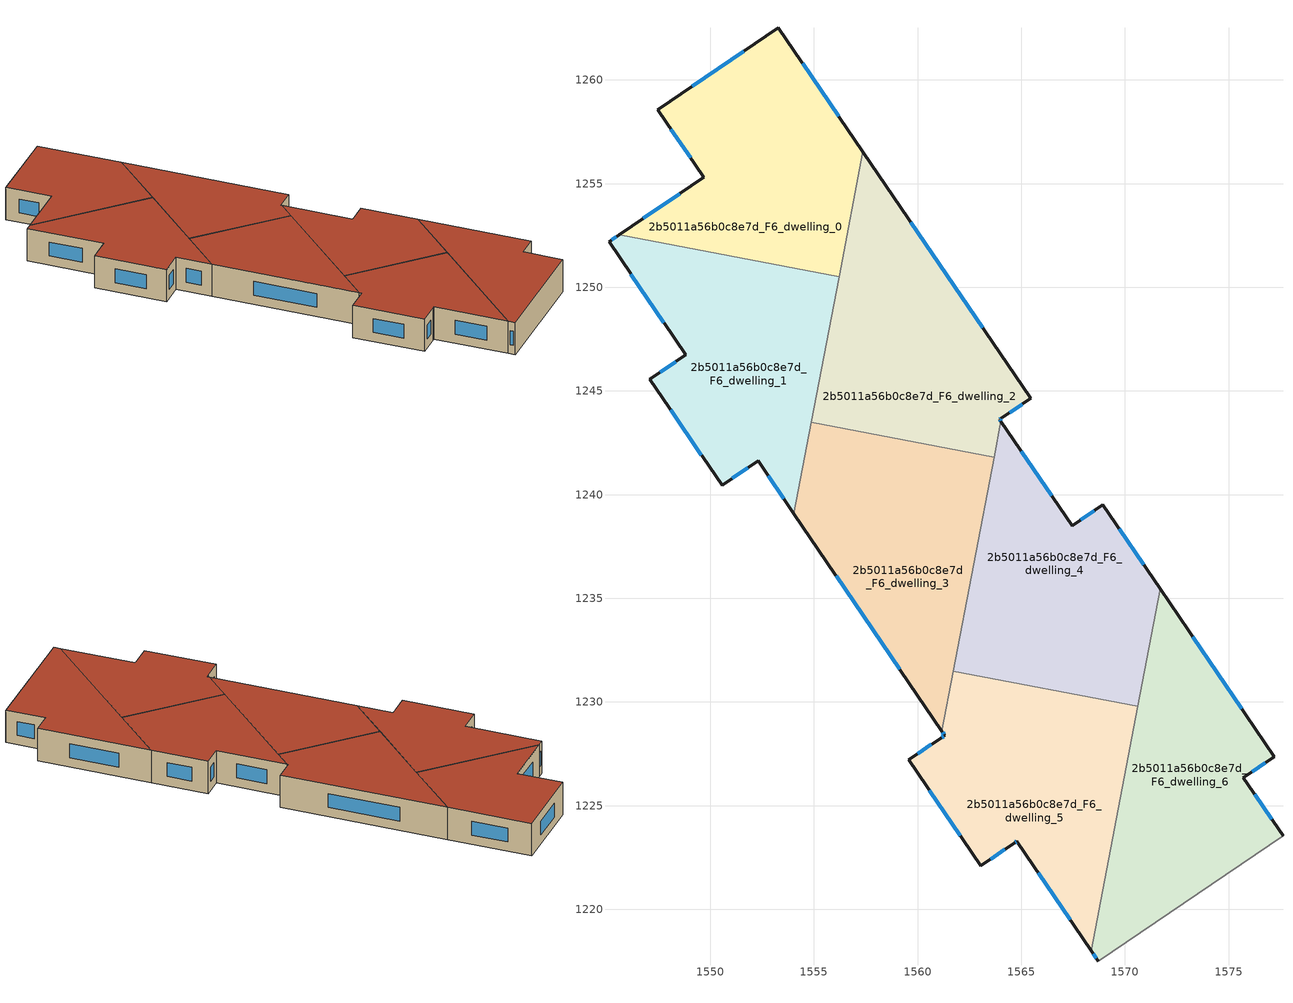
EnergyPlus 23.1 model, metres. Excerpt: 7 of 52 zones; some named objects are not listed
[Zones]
2b5011a56b0c8e7d_F6_dwelling_0
 floor to 2b5011a56b0c8e7d_F5_dwelling_0 (EU_floor_Construction): 1553.29,1262.52 1557.36,1256.54 1556.21,1250.52 1545.61,1252.54 1549.68,1255.3 1547.47,1258.57 z18
 wall outside (EU_wall_Construction): 1557.36,1256.54 1553.29,1262.52 1547.47,1258.57 1549.68,1255.3 1545.61,1252.54 z18:21
 wall to 2b5011a56b0c8e7d_F6_dwelling_1 (EU_wall_Construction): 1545.61,1252.54 1556.21,1250.52 z18:21
 wall to 2b5011a56b0c8e7d_F6_dwelling_2 (EU_wall_Construction): 1556.21,1250.52 1557.36,1256.54 z18:21
 window (EU_Window_Construction): 1551.62,1261.39 1549.13,1259.7 / 1556.2,1258.25 1554.45,1260.81 / 1548.52,1254.51 1546.78,1253.33 / 1548.1,1257.63 1549.05,1256.24 z18.86:20.14
 roof outside (EU_roof_Construction): 1556.21,1250.52 1557.36,1256.54 1553.29,1262.52 1547.47,1258.57 1549.68,1255.3 1545.61,1252.54 z21
2b5011a56b0c8e7d_F6_dwelling_1
 floor to 2b5011a56b0c8e7d_F5_dwelling_1 (EU_floor_Construction): 1556.21,1250.52 1554.04,1239.08 1552.3,1241.63 1550.57,1240.45 1547.09,1245.56 1548.83,1246.74 1545.12,1252.2 1545.61,1252.54 z18
 wall outside (EU_wall_Construction): 1545.61,1252.54 1545.12,1252.2 1548.83,1246.74 1547.09,1245.56 1550.57,1240.45 1552.3,1241.63 1554.04,1239.08 z18:21
 wall to 2b5011a56b0c8e7d_F6_dwelling_3 (EU_wall_Construction): 1554.04,1239.08 1554.87,1243.48 z18:21
 wall to 2b5011a56b0c8e7d_F6_dwelling_2 (EU_wall_Construction): 1554.87,1243.48 1556.21,1250.52 z18:21
 window (EU_Window_Construction): 1548.09,1244.1 1549.58,1241.91 / 1548.33,1246.4 1547.59,1245.9 / 1546.18,1250.64 1547.77,1248.3 / 1545.47,1252.44 1545.26,1252.29 / 1552.8,1240.9 1553.54,1239.81 / 1551.07,1240.79 1551.81,1241.29 z18.86:20.14
 roof outside (EU_roof_Construction): 1554.04,1239.08 1556.21,1250.52 1545.61,1252.54 1545.12,1252.2 1548.83,1246.74 1547.09,1245.56 1550.57,1240.45 1552.3,1241.63 z21
2b5011a56b0c8e7d_F6_dwelling_2
 floor to 2b5011a56b0c8e7d_F5_dwelling_2 (EU_floor_Construction): 1557.36,1256.54 1565.45,1244.64 1564.04,1243.68 1563.96,1243.62 1564.02,1243.55 1563.68,1241.8 1554.87,1243.48 z18
 wall outside (EU_wall_Construction): 1564.02,1243.55 1563.96,1243.62 1564.04,1243.68 1565.45,1244.64 1557.36,1256.54 z18:21
 wall to 2b5011a56b0c8e7d_F6_dwelling_3 (EU_wall_Construction): 1554.87,1243.48 1563.68,1241.8 z18:21
 wall to 2b5011a56b0c8e7d_F6_dwelling_4 (EU_wall_Construction): 1563.68,1241.8 1564.02,1243.55 z18:21
 window (EU_Window_Construction): 1563.99,1243.64 1564.02,1243.66 / 1564,1243.57 1563.98,1243.6 / 1563.14,1248.04 1559.67,1253.14 / 1564.44,1243.95 1565.05,1244.36 z18.86:20.14
 roof outside (EU_roof_Construction): 1563.68,1241.8 1564.02,1243.55 1563.96,1243.62 1564.04,1243.68 1565.45,1244.64 1557.36,1256.54 1554.87,1243.48 z21
2b5011a56b0c8e7d_F6_dwelling_3
 floor to 2b5011a56b0c8e7d_F5_dwelling_3 (EU_floor_Construction): 1563.68,1241.8 1561.17,1228.59 1554.04,1239.08 1554.87,1243.48 z18
 wall outside (EU_wall_Construction): 1554.04,1239.08 1561.17,1228.59 z18:21
 wall to 2b5011a56b0c8e7d_F6_dwelling_5 (EU_wall_Construction): 1561.17,1228.59 1561.72,1231.48 z18:21
 wall to 2b5011a56b0c8e7d_F6_dwelling_4 (EU_wall_Construction): 1561.72,1231.48 1563.69,1241.8 z18:21
 window (EU_Window_Construction): 1556.07,1236.09 1559.13,1231.59 z18.86:20.14
 roof outside (EU_roof_Construction): 1561.17,1228.59 1563.68,1241.8 1554.87,1243.48 1554.04,1239.08 z21
2b5011a56b0c8e7d_F6_dwelling_4
 floor to 2b5011a56b0c8e7d_F5_dwelling_4 (EU_floor_Construction): 1568.94,1239.51 1571.7,1235.45 1570.62,1229.79 1561.72,1231.48 1564.02,1243.55 1567.45,1238.5 z18
 wall outside (EU_wall_Construction): 1571.7,1235.45 1568.94,1239.51 1567.45,1238.5 1564.02,1243.55 z18:21
 wall to 2b5011a56b0c8e7d_F6_dwelling_5 (EU_wall_Construction): 1561.72,1231.48 1570.62,1229.79 z18:21
 wall to 2b5011a56b0c8e7d_F6_dwelling_6 (EU_wall_Construction): 1570.62,1229.79 1571.7,1235.45 z18:21
 window (EU_Window_Construction): 1566.47,1239.94 1565,1242.1 / 1568.51,1239.22 1567.87,1238.79 / 1570.91,1236.61 1569.73,1238.35 z18.86:20.14
 roof outside (EU_roof_Construction): 1570.62,1229.79 1571.7,1235.45 1568.94,1239.51 1567.45,1238.5 1564.02,1243.55 1561.72,1231.48 z21
2b5011a56b0c8e7d_F6_dwelling_5
 floor to 2b5011a56b0c8e7d_F5_dwelling_5 (EU_floor_Construction): 1570.62,1229.79 1568.38,1218 1564.79,1223.28 1564.68,1223.2 1563.05,1222.1 1559.57,1227.21 1561.1,1228.25 1561.31,1228.39 1561.17,1228.59 1561.72,1231.48 z18
 wall outside (EU_wall_Construction): 1561.17,1228.59 1561.31,1228.39 1561.1,1228.25 1559.57,1227.21 1563.05,1222.1 1564.68,1223.2 1564.79,1223.28 1568.38,1218 z18:21
 wall to 2b5011a56b0c8e7d_F6_dwelling_6 (EU_wall_Construction): 1568.38,1218 1570.62,1229.79 z18:21
 window (EU_Window_Construction): 1564.71,1223.22 1564.76,1223.26 / 1563.52,1222.41 1564.21,1222.89 / 1560.57,1225.75 1562.06,1223.56 / 1560.67,1227.95 1560.01,1227.51 / 1561.25,1228.35 1561.16,1228.29 / 1561.21,1228.54 1561.27,1228.45 / 1565.81,1221.77 1567.35,1219.51 z18.86:20.14
 roof outside (EU_roof_Construction): 1568.38,1218 1570.62,1229.79 1561.72,1231.48 1561.17,1228.59 1561.31,1228.39 1561.1,1228.25 1559.57,1227.21 1563.05,1222.1 1564.68,1223.2 1564.79,1223.28 z21
2b5011a56b0c8e7d_F6_dwelling_6
 floor to 2b5011a56b0c8e7d_F5_dwelling_6 (EU_floor_Construction): 1571.7,1235.45 1577.2,1227.37 1575.71,1226.35 1577.62,1223.54 1568.72,1217.49 1568.38,1218 z18
 wall outside (EU_wall_Construction): 1568.38,1218 1568.72,1217.49 / 1577.62,1223.54 1575.71,1226.35 1577.2,1227.37 1571.7,1235.45 z18:21
 wall adiabatic (EU_wall_Construction): 1568.72,1217.49 1577.62,1223.54 z18:21
 window (EU_Window_Construction): 1568.48,1217.85 1568.62,1217.64 / 1575.63,1229.68 1573.27,1233.14 / 1576.14,1226.64 1576.77,1227.08 / 1577.08,1224.35 1576.26,1225.55 z18.86:20.14
 roof outside (EU_roof_Construction): 1577.62,1223.54 1575.71,1226.35 1577.2,1227.37 1571.7,1235.45 1568.38,1218 1568.72,1217.49 z21
[Building]
EU S2 Campaign: North Axis=0; Terrain=City; Solar Distribution=FullExterior
[Site:Location]
Helsinki-Vantaa.AP: Latitude=60.317; Longitude=24.963; Time Zone=2; Elevation=54.6
[SizingPeriod:WeatherFileDays]
AnnualSizingPeriod: Begin Month=1; Begin Day of Month=1; End Month=12; End Day of Month=31; Day of Week for Start Day=Monday; Use Weather File Daylight Saving Period=No; Use Weather File Rain and Snow Indicators=No
[MATERIAL]
EU_InternalMass_Material: Roughness=MediumRough; Thickness=0.1; Conductivity=1; Density=1800; Specific Heat=900; Thermal Absorptance=0.9; Solar Absorptance=0.7; Visible Absorptance=0.7
[MATERIAL:NOMASS] Roughness=MediumRough; Thermal Absorptance=0.9; Solar Absorptance=0.7; Visible Absorptance=0.7
Name | Thermal Resistance
EU_wall_NoMass | 2.6932
EU_roof_NoMass | 3.19818
EU_floor_NoMass | 2.22482
[WINDOWMATERIAL:SIMPLEGLAZINGSYSTEM]
EU_Window_SimpleGlazing: UFactor=2.14966; Solar Heat Gain Coefficient=0.7; Visible Transmittance=0.7
[CONSTRUCTION]
EU_wall_Construction: EU_wall_NoMass
EU_roof_Construction: EU_roof_NoMass
EU_floor_Construction: EU_floor_NoMass
EU_Window_Construction: EU_Window_SimpleGlazing
EU_InternalMass_Construction: EU_InternalMass_Material
[ZONE] Type=1; Multiplier=1; Ceiling Height=autocalculate; Floor Area=autocalculate; Part of Total Floor Area=Yes
Name | Volume
2b5011a56b0c8e7d_F6_dwelling_0 | 241.604
2b5011a56b0c8e7d_F6_dwelling_1 | 241.603
2b5011a56b0c8e7d_F6_dwelling_2 | 241.189
2b5011a56b0c8e7d_F6_dwelling_3 | 241.201
2b5011a56b0c8e7d_F6_dwelling_4 | 241.979
2b5011a56b0c8e7d_F6_dwelling_5 | 241.98
2b5011a56b0c8e7d_F6_dwelling_6 | 241.591
[INTERNALMASS] Construction=EU_InternalMass_Construction
Name | Zone or ZoneList | Surface Area
2b5011a56b0c8e7d_F6_dwelling_0_EU_InternalMass | 2b5011a56b0c8e7d_F6_dwelling_0 | 80.5346
2b5011a56b0c8e7d_F6_dwelling_1_EU_InternalMass | 2b5011a56b0c8e7d_F6_dwelling_1 | 80.534
2b5011a56b0c8e7d_F6_dwelling_2_EU_InternalMass | 2b5011a56b0c8e7d_F6_dwelling_2 | 80.3962
2b5011a56b0c8e7d_F6_dwelling_3_EU_InternalMass | 2b5011a56b0c8e7d_F6_dwelling_3 | 80.3995
2b5011a56b0c8e7d_F6_dwelling_4_EU_InternalMass | 2b5011a56b0c8e7d_F6_dwelling_4 | 80.6599
2b5011a56b0c8e7d_F6_dwelling_5_EU_InternalMass | 2b5011a56b0c8e7d_F6_dwelling_5 | 80.6604
2b5011a56b0c8e7d_F6_dwelling_6_EU_InternalMass | 2b5011a56b0c8e7d_F6_dwelling_6 | 80.5301
[OTHEREQUIPMENT] Fuel Type=Electricity; Design Level Calculation Method=Watts/Area; Power per Zone Floor Area=1; Fraction Latent=0; Fraction Radiant=0; Fraction Lost=0; Carbon Dioxide Generation Rate=0; EndUse Subcategory=EU_Step8_InternalGains
Name | Zone or ZoneList or Space or SpaceList | Schedule
EU_Step8_InternalGain_2b5011a56b0c8e7d_F6_dwelling_0_f000 | 2b5011a56b0c8e7d_F6_dwelling_0 | EU_Step8_GainSchedule_2b5011a56b0c8e7d_F6_dwelling_0_f000
EU_Step8_InternalGain_2b5011a56b0c8e7d_F6_dwelling_1_f000 | 2b5011a56b0c8e7d_F6_dwelling_1 | EU_Step8_GainSchedule_2b5011a56b0c8e7d_F6_dwelling_1_f000
EU_Step8_InternalGain_2b5011a56b0c8e7d_F6_dwelling_2_f000 | 2b5011a56b0c8e7d_F6_dwelling_2 | EU_Step8_GainSchedule_2b5011a56b0c8e7d_F6_dwelling_2_f000
EU_Step8_InternalGain_2b5011a56b0c8e7d_F6_dwelling_3_f000 | 2b5011a56b0c8e7d_F6_dwelling_3 | EU_Step8_GainSchedule_2b5011a56b0c8e7d_F6_dwelling_3_f000
EU_Step8_InternalGain_2b5011a56b0c8e7d_F6_dwelling_4_f000 | 2b5011a56b0c8e7d_F6_dwelling_4 | EU_Step8_GainSchedule_2b5011a56b0c8e7d_F6_dwelling_4_f000
EU_Step8_InternalGain_2b5011a56b0c8e7d_F6_dwelling_5_f000 | 2b5011a56b0c8e7d_F6_dwelling_5 | EU_Step8_GainSchedule_2b5011a56b0c8e7d_F6_dwelling_5_f000
EU_Step8_InternalGain_2b5011a56b0c8e7d_F6_dwelling_6_f000 | 2b5011a56b0c8e7d_F6_dwelling_6 | EU_Step8_GainSchedule_2b5011a56b0c8e7d_F6_dwelling_6_f000
[ZONEVENTILATION:DESIGNFLOWRATE] Schedule=EU_AlwaysOn; Design Flow Rate Calculation Method=AirChanges/Hour; Air Changes per Hour=0.586271; Ventilation Type=Natural; Fan Pressure Rise=0; Fan Total Efficiency=1; Constant Term Coefficient=1; Temperature Term Coefficient=0; Velocity Term Coefficient=0; Velocity Squared Term Coefficient=0; Minimum Indoor Temperature=-100; Maximum Indoor Temperature=100; Delta Temperature=-100; Minimum Outdoor Temperature=-100; Maximum Outdoor Temperature=100; Maximum Wind Speed=40
Name | Zone or ZoneList or Space or SpaceList
EU_ConstantAir_2b5011a56b0c8e7d_F6_dwelling_0 | 2b5011a56b0c8e7d_F6_dwelling_0
EU_ConstantAir_2b5011a56b0c8e7d_F6_dwelling_1 | 2b5011a56b0c8e7d_F6_dwelling_1
EU_ConstantAir_2b5011a56b0c8e7d_F6_dwelling_2 | 2b5011a56b0c8e7d_F6_dwelling_2
EU_ConstantAir_2b5011a56b0c8e7d_F6_dwelling_3 | 2b5011a56b0c8e7d_F6_dwelling_3
EU_ConstantAir_2b5011a56b0c8e7d_F6_dwelling_4 | 2b5011a56b0c8e7d_F6_dwelling_4
EU_ConstantAir_2b5011a56b0c8e7d_F6_dwelling_5 | 2b5011a56b0c8e7d_F6_dwelling_5
EU_ConstantAir_2b5011a56b0c8e7d_F6_dwelling_6 | 2b5011a56b0c8e7d_F6_dwelling_6
[HVACTEMPLATE:ZONE:IDEALLOADSAIRSYSTEM] System Availability Schedule=EU_AlwaysOn; Maximum Heating Supply Air Temperature=50; Minimum Cooling Supply Air Temperature=13; Maximum Heating Supply Air Humidity Ratio=0.0156; Minimum Cooling Supply Air Humidity Ratio=0.0077; Heating Limit=NoLimit; Cooling Limit=NoLimit; Heating Availability Schedule=EU_AlwaysOn; Cooling Availability Schedule=EU_CoolingOff; Dehumidification Control Type=ConstantSensibleHeatRatio; Cooling Sensible Heat Ratio=0.7; Dehumidification Setpoint=60; Humidification Control Type=None; Humidification Setpoint=30; Outdoor Air Method=None; Outdoor Air Flow Rate per Person=0.00944; Outdoor Air Flow Rate per Zone Floor Area=0; Outdoor Air Flow Rate per Zone=0; Demand Controlled Ventilation Type=None; Outdoor Air Economizer Type=NoEconomizer; Heat Recovery Type=None; Sensible Heat Recovery Effectiveness=0.7; Latent Heat Recovery Effectiveness=0.65
Name | Template Thermostat
2b5011a56b0c8e7d_F6_dwelling_0 | EU_HeatOnly_2b5011a56b0c8e7d_F6_dwelling_0
2b5011a56b0c8e7d_F6_dwelling_1 | EU_HeatOnly_2b5011a56b0c8e7d_F6_dwelling_1
2b5011a56b0c8e7d_F6_dwelling_2 | EU_HeatOnly_2b5011a56b0c8e7d_F6_dwelling_2
2b5011a56b0c8e7d_F6_dwelling_3 | EU_HeatOnly_2b5011a56b0c8e7d_F6_dwelling_3
2b5011a56b0c8e7d_F6_dwelling_4 | EU_HeatOnly_2b5011a56b0c8e7d_F6_dwelling_4
2b5011a56b0c8e7d_F6_dwelling_5 | EU_HeatOnly_2b5011a56b0c8e7d_F6_dwelling_5
2b5011a56b0c8e7d_F6_dwelling_6 | EU_HeatOnly_2b5011a56b0c8e7d_F6_dwelling_6
[SIZING:ZONE] Zone Cooling Design Supply Air Temperature Input Method=SupplyAirTemperature; Zone Cooling Design Supply Air Temperature=13; Zone Heating Design Supply Air Temperature Input Method=SupplyAirTemperature; Zone Heating Design Supply Air Temperature=50; Zone Cooling Design Supply Air Humidity Ratio=0.008; Zone Heating Design Supply Air Humidity Ratio=0.008; Cooling Design Air Flow Method=DesignDay; Cooling Design Air Flow Rate=0; Cooling Minimum Air Flow per Zone Floor Area=0.000762; Cooling Minimum Air Flow=0; Cooling Minimum Air Flow Fraction=0.2; Heating Design Air Flow Method=DesignDay; Heating Design Air Flow Rate=0; Heating Maximum Air Flow per Zone Floor Area=0.002032; Heating Maximum Air Flow=0.141576; Heating Maximum Air Flow Fraction=0.3; Account for Dedicated Outdoor Air System=No; Dedicated Outdoor Air System Control Strategy=NeutralSupplyAir; Dedicated Outdoor Air Low Setpoint Temperature for Design=autosize; Dedicated Outdoor Air High Setpoint Temperature for Design=autosize; Zone Load Sizing Method=Sensible Load Only No Latent Load; Zone Latent Cooling Design Supply Air Humidity Ratio Input Method=HumidityRatioDifference; Zone Cooling Design Supply Air Humidity Ratio Difference=0.005; Zone Latent Heating Design Supply Air Humidity Ratio Input Method=HumidityRatioDifference; Zone Humidification Design Supply Air Humidity Ratio Difference=0.005
2b5011a56b0c8e7d_F6_dwelling_0; 2b5011a56b0c8e7d_F6_dwelling_1; 2b5011a56b0c8e7d_F6_dwelling_2; 2b5011a56b0c8e7d_F6_dwelling_3; 2b5011a56b0c8e7d_F6_dwelling_4; 2b5011a56b0c8e7d_F6_dwelling_5; 2b5011a56b0c8e7d_F6_dwelling_6
[SCHEDULE:CONSTANT]
Name | Hourly Value
EU_AlwaysOn | 1
EU_CoolingOff | 0
[SCHEDULE:FILE] Column Number=1; Rows to Skip at Top=0; Number of Hours of Data=8760; Column Separator=Comma; Interpolate to Timestep=No; Minutes per Item=60; Adjust Schedule for Daylight Savings=Yes
Name | File
EU_Step8_GainSchedule_2b5011a56b0c8e7d_F6_dwelling_0_f000 | ../../schedules/2b5011a56b0c8e7d/2b5011a56b0c8e7d_F6_dwelling_0_f000_gain.csv
EU_Step8_GainSchedule_2b5011a56b0c8e7d_F6_dwelling_1_f000 | ../../schedules/2b5011a56b0c8e7d/2b5011a56b0c8e7d_F6_dwelling_1_f000_gain.csv
EU_Step8_GainSchedule_2b5011a56b0c8e7d_F6_dwelling_2_f000 | ../../schedules/2b5011a56b0c8e7d/2b5011a56b0c8e7d_F6_dwelling_2_f000_gain.csv
EU_Step8_GainSchedule_2b5011a56b0c8e7d_F6_dwelling_3_f000 | ../../schedules/2b5011a56b0c8e7d/2b5011a56b0c8e7d_F6_dwelling_3_f000_gain.csv
EU_Step8_GainSchedule_2b5011a56b0c8e7d_F6_dwelling_4_f000 | ../../schedules/2b5011a56b0c8e7d/2b5011a56b0c8e7d_F6_dwelling_4_f000_gain.csv
EU_Step8_GainSchedule_2b5011a56b0c8e7d_F6_dwelling_5_f000 | ../../schedules/2b5011a56b0c8e7d/2b5011a56b0c8e7d_F6_dwelling_5_f000_gain.csv
EU_Step8_GainSchedule_2b5011a56b0c8e7d_F6_dwelling_6_f000 | ../../schedules/2b5011a56b0c8e7d/2b5011a56b0c8e7d_F6_dwelling_6_f000_gain.csv
